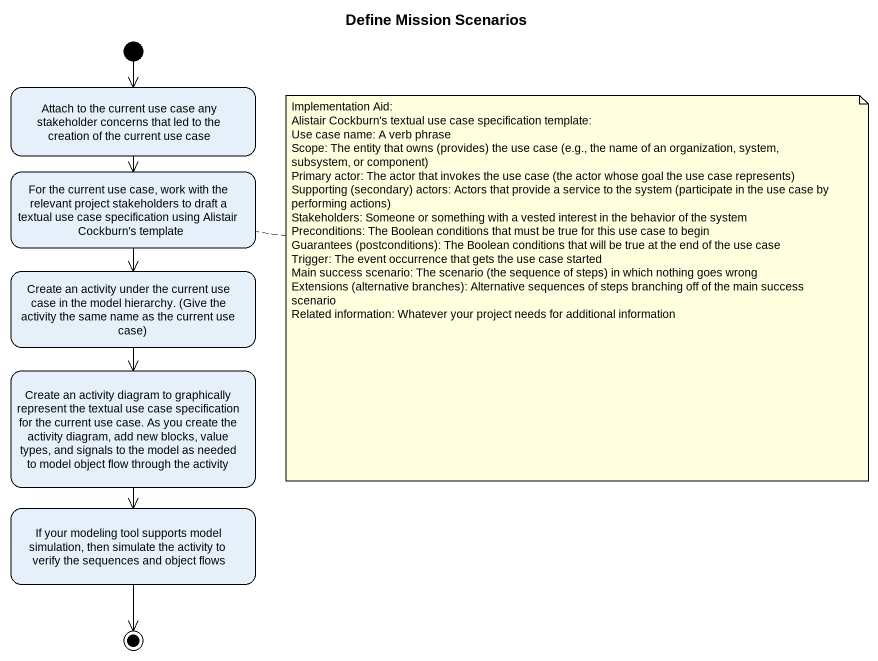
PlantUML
@startuml
title Define Mission Scenarios
hide empty description
state "Attach to the current use case any stakeholder concerns that led to the creation of the current use case" as Attach_to_the_current_use
state "For the current use case, work with the relevant project stakeholders to draft a textual use case specification using Alistair Cockburn's template" as For_the_current_use_case
state "Create an activity under the current use case in the model hierarchy. (Give the activity the same name as the current use case)" as Create_an_activity_under
state "Create an activity diagram to graphically represent the textual use case specification for the current use case. As you create the activity diagram, add new blocks, value types, and signals to the model as needed to model object flow through the activity" as Create_an_activity_diagram
state "If your modeling tool supports model simulation, then simulate the activity to verify the sequences and object flows" as If_your_modeling_tool
[*] --> Attach_to_the_current_use
Attach_to_the_current_use --> For_the_current_use_case
For_the_current_use_case --> Create_an_activity_under
Create_an_activity_under --> Create_an_activity_diagram
Create_an_activity_diagram --> If_your_modeling_tool
If_your_modeling_tool --> [*]
note right of For_the_current_use_case
  Implementation Aid:
  Alistair Cockburn's textual use case specification template:
  Use case name: A verb phrase
  Scope: The entity that owns (provides) the use case (e.g., the name of an organization, system, subsystem, or component)
  Primary actor: The actor that invokes the use case (the actor whose goal the use case represents)
  Supporting (secondary) actors: Actors that provide a service to the system (participate in the use case by performing actions)
  Stakeholders: Someone or something with a vested interest in the behavior of the system
  Preconditions: The Boolean conditions that must be true for this use case to begin
  Guarantees (postconditions): The Boolean conditions that will be true at the end of the use case
  Trigger: The event occurrence that gets the use case started
  Main success scenario: The scenario (the sequence of steps) in which nothing goes wrong
  Extensions (alternative branches): Alternative sequences of steps branching off of the main success scenario
  Related information: Whatever your project needs for additional information
end note
@enduml
